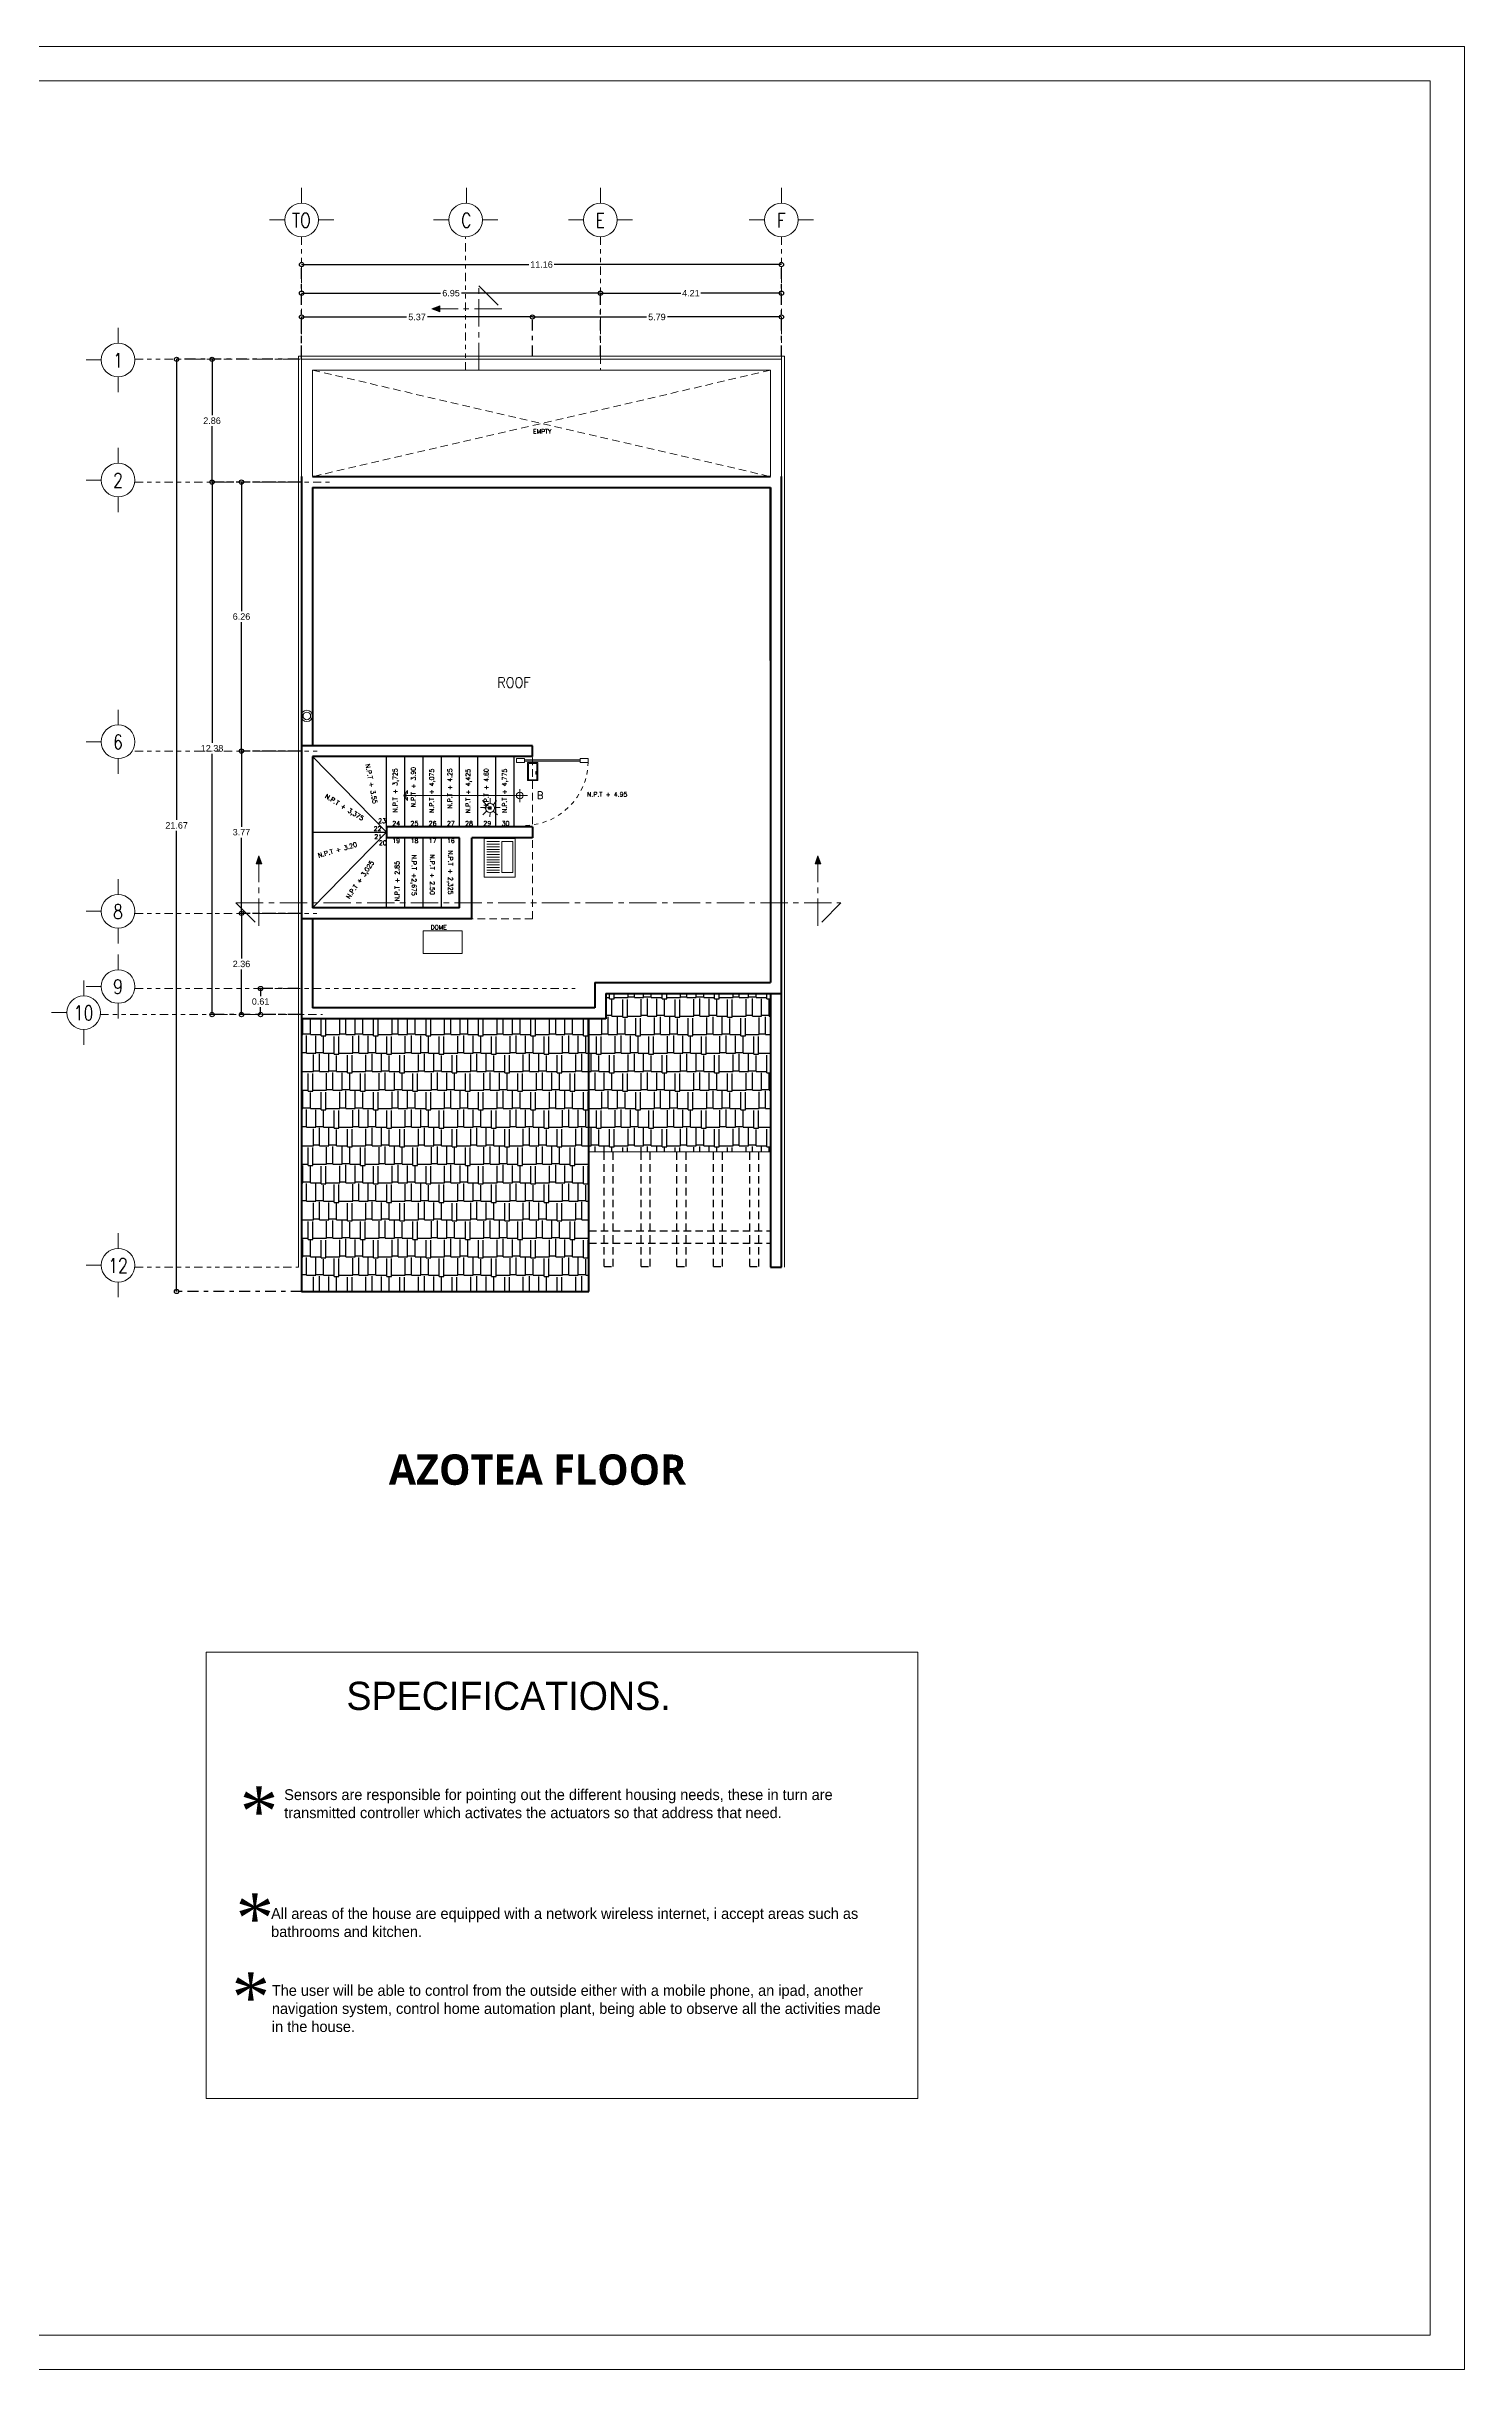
# Model space of a CAD drawing. Extents: x -111 to 1137, y -130 to 54.
# Drawn here: x 671.9 to 704.8, y -49.2 to 4.8 of the extents above; entities that cross this region are included whole.
import ezdxf
from ezdxf.enums import TextEntityAlignment as Align

# ---------------------------------------------------------------- set-up
doc = ezdxf.new("R2010")
doc.units = 0
for name, pattern in [('CENTRO', [50.8, 31.75, -6.35, 6.35, -6.35]), ('DASHDOT2', [0.5, 0.25, -0.125, 0, -0.125]), ('DASHED2', [0.375, 0.25, -0.125]), ('DIVIDE2', [15.875, 6.35, -3.175, 0, -3.175, 0, -3.175])]:
    doc.linetypes.add(name, pattern=pattern)
doc.layers.get('0').update_dxf_attribs({"lineweight": 0})
for name, color, linetype, lineweight in [('EJES', 51, 'DIVIDE2', 0), ('ejes 1', 30, 'Continuous', 0), ('instalacion DOMOTICA', 5, 'Continuous', 20), ('MUEBLES', 1, 'Continuous', 9), ('muros', 5, 'Continuous', 60), ('MUROS BAJOS', 42, 'Continuous', 18), ('PROYECCION VOLADO', 32, 'Continuous', 13), ('PUERTAS', 1, 'Continuous', 9)]:
    doc.layers.add(name, color=color, linetype=linetype, lineweight=lineweight)
for name, color, linetype in [('Escaleras', 17, 'Continuous'), ('PERGOLAS', 15, 'Continuous'), ('TEXTO', 164, 'Continuous')]:
    doc.layers.add(name, color=color, linetype=linetype)
doc.styles.add('arial', font='arial.ttf')
doc.styles.add('COMPLEX', font='complex.shx', dxfattribs={"height": 0.25})
doc.dimstyles.new('COTAS ZAR', dxfattribs={"dimtxt": 0.15, "dimasz": 0.1, "dimexe": 0, "dimexo": 0, "dimgap": 0.05, "dimtad": 0, "dimtih": 1, "dimtoh": 1, "dimrnd": 0.005, "dimzin": 1, "dimdsep": 46, "dimtxsty": 'arial', "dimblk": 'ORIGIN', "dimcen": 0.2, "dimclrd": 34, "dimclre": 134, "dimclrt": 6, "dimazin": 0, "dimtfac": 1, "dimtmove": 0, "dimatfit": 3, "dimldrblk": 'ORIGIN', "dimfxl": 1, "dimarcsym": 0})

# ---------------------------------------------------------------- blocks, each defined once
blk = doc.blocks.new('LAVADERO')
at = {"layer": 'MUEBLES'}
for p, q in [((1096.206, 1408.421), (1096.206, 1407.671)), ((1096.806, 1408.421), (1096.206, 1408.421)), ((1096.502, 1408.358), (1096.256, 1408.358)), ((1096.502, 1408.308), (1096.256, 1408.308)), ((1096.502, 1408.258), (1096.256, 1408.258)), ((1096.502, 1408.208), (1096.256, 1408.208)), ((1096.806, 1407.671), (1096.806, 1408.421)), ((1096.502, 1408.158), (1096.256, 1408.158)), ((1096.502, 1408.108), (1096.256, 1408.108)), ((1096.502, 1408.058), (1096.256, 1408.058)), ((1096.502, 1408.008), (1096.256, 1408.008)), ((1096.502, 1407.958), (1096.256, 1407.958)), ((1096.502, 1407.908), (1096.256, 1407.908)), ((1096.502, 1407.858), (1096.256, 1407.858)), ((1096.502, 1407.808), (1096.256, 1407.808)), ((1096.502, 1407.758), (1096.256, 1407.758)), ((1096.206, 1407.671), (1096.806, 1407.671))]:
    blk.add_line(p, q, dxfattribs=at)
blk.add_lwpolyline([(1096.764, 1407.758), (1096.552, 1407.758), (1096.552, 1408.358), (1096.764, 1408.358)], close=True, dxfattribs=at)
blk = doc.blocks.new('_Origin')
at = {"color": 0, "linetype": 'ByBlock', "lineweight": -2}
blk.add_line((0, 0), (-1, 0), dxfattribs=at)
blk.add_circle((0, 0), 0.5, dxfattribs=at)
blk = doc.blocks.new('*D85')
at = {"color": 134, "linetype": 'DASHDOT2', "lineweight": -2, "transparency": 16777216}
for p, q in [((677.804, -2.374), (677.804, -0.242)), ((688.958, -2.374), (688.958, -0.242))]:
    blk.add_line(p, q, dxfattribs=at)
at = {"color": 34, "lineweight": -2, "transparency": 16777216}
for p, q in [((677.904, -0.242), (683.085, -0.242)), ((688.858, -0.242), (683.677, -0.242))]:
    blk.add_line(p, q, dxfattribs=at)
at = {"layer": 'Defpoints', "color": 0, "transparency": 16777216}
for p in [(688.958, -0.242), (677.804, -2.374), (688.958, -2.374)]:
    blk.add_point(p, dxfattribs=at)
at = {"color": 34, "lineweight": -2, "transparency": 16777216, "xscale": 0.1, "yscale": 0.1, "zscale": 0.1, "rotation": 180}
blk.add_blockref('_Origin', (677.804, -0.242), dxfattribs=at)
at = {"color": 34, "lineweight": -2, "transparency": 16777216, "xscale": 0.1, "yscale": 0.1, "zscale": 0.1}
blk.add_blockref('_Origin', (688.958, -0.242), dxfattribs=at)
at = {"color": 6, "transparency": 16777216, "insert": (683.381, -0.242), "char_height": 0.15, "attachment_point": 5, "style": 'arial'}
blk.add_mtext('11.16', dxfattribs=at)
blk = doc.blocks.new('*D49')
at = {"color": 134, "linetype": 'DASHDOT2', "lineweight": -2, "transparency": 16777216}
for p, q in [((677.804, -2.444), (677.804, -1.46)), ((683.17, -2.374), (683.17, -1.46))]:
    blk.add_line(p, q, dxfattribs=at)
at = {"color": 34, "lineweight": -2, "transparency": 16777216}
for p, q in [((677.904, -1.46), (680.242, -1.46)), ((683.07, -1.46), (680.732, -1.46))]:
    blk.add_line(p, q, dxfattribs=at)
at = {"layer": 'Defpoints', "color": 0, "transparency": 16777216}
for p in [(683.17, -1.46), (677.804, -2.444), (683.17, -2.374)]:
    blk.add_point(p, dxfattribs=at)
at = {"color": 34, "lineweight": -2, "transparency": 16777216, "xscale": 0.1, "yscale": 0.1, "zscale": 0.1, "rotation": 180}
blk.add_blockref('_Origin', (677.804, -1.46), dxfattribs=at)
at = {"color": 34, "lineweight": -2, "transparency": 16777216, "xscale": 0.1, "yscale": 0.1, "zscale": 0.1}
blk.add_blockref('_Origin', (683.17, -1.46), dxfattribs=at)
at = {"color": 6, "transparency": 16777216, "insert": (680.487, -1.46), "char_height": 0.15, "attachment_point": 5, "style": 'arial'}
blk.add_mtext('5.37', dxfattribs=at)
blk = doc.blocks.new('*D87')
at = {"color": 134, "linetype": 'DASHDOT2', "lineweight": -2, "transparency": 16777216}
for p, q in [((677.734, -2.444), (674.898, -2.444)), ((677.804, -24.116), (674.898, -24.116))]:
    blk.add_line(p, q, dxfattribs=at)
at = {"color": 34, "lineweight": -2, "transparency": 16777216}
for p, q in [((674.898, -2.544), (674.898, -13.153)), ((674.898, -24.016), (674.898, -13.407))]:
    blk.add_line(p, q, dxfattribs=at)
at = {"layer": 'Defpoints', "color": 0, "transparency": 16777216}
for p in [(677.734, -2.444), (674.898, -24.116), (677.804, -24.116)]:
    blk.add_point(p, dxfattribs=at)
at = {"color": 34, "lineweight": -2, "transparency": 16777216, "xscale": 0.1, "yscale": 0.1, "zscale": 0.1}
for p, rotation in [((674.898, -2.444), 90), ((674.898, -24.116), 270)]:
    blk.add_blockref('_Origin', p, dxfattribs=dict(at, rotation=rotation))
at = {"color": 6, "transparency": 16777216, "insert": (674.898, -13.28), "char_height": 0.15, "attachment_point": 5, "style": 'arial'}
blk.add_mtext('21.67', dxfattribs=at)
blk = doc.blocks.new('*D88')
at = {"color": 134, "linetype": 'DASHDOT2', "lineweight": -2, "transparency": 16777216}
for p, q in [((677.734, -2.444), (675.721, -2.444)), ((677.734, -5.298), (675.721, -5.298))]:
    blk.add_line(p, q, dxfattribs=at)
at = {"color": 34, "lineweight": -2, "transparency": 16777216}
for p, q in [((675.721, -2.544), (675.721, -3.744)), ((675.721, -5.198), (675.721, -3.998))]:
    blk.add_line(p, q, dxfattribs=at)
at = {"layer": 'Defpoints', "color": 0, "transparency": 16777216}
for p in [(677.734, -2.444), (675.721, -5.298), (677.734, -5.298)]:
    blk.add_point(p, dxfattribs=at)
at = {"color": 34, "lineweight": -2, "transparency": 16777216, "xscale": 0.1, "yscale": 0.1, "zscale": 0.1}
for p, rotation in [((675.721, -2.444), 90), ((675.721, -5.298), 270)]:
    blk.add_blockref('_Origin', p, dxfattribs=dict(at, rotation=rotation))
at = {"color": 6, "transparency": 16777216, "insert": (675.721, -3.871), "char_height": 0.15, "attachment_point": 5, "style": 'arial'}
blk.add_mtext('2.86', dxfattribs=at)
blk = doc.blocks.new('*D89')
at = {"color": 134, "linetype": 'DASHDOT2', "lineweight": -2, "transparency": 16777216}
for p, q in [((677.804, -5.298), (676.406, -5.298)), ((677.804, -11.552), (676.406, -11.552))]:
    blk.add_line(p, q, dxfattribs=at)
at = {"color": 34, "lineweight": -2, "transparency": 16777216}
for p, q in [((676.406, -5.398), (676.406, -8.298)), ((676.406, -11.452), (676.406, -8.552))]:
    blk.add_line(p, q, dxfattribs=at)
at = {"layer": 'Defpoints', "color": 0, "transparency": 16777216}
for p in [(677.804, -5.298), (676.406, -11.552), (677.804, -11.552)]:
    blk.add_point(p, dxfattribs=at)
at = {"color": 34, "lineweight": -2, "transparency": 16777216, "xscale": 0.1, "yscale": 0.1, "zscale": 0.1}
for p, rotation in [((676.406, -5.298), 90), ((676.406, -11.552), 270)]:
    blk.add_blockref('_Origin', p, dxfattribs=dict(at, rotation=rotation))
at = {"color": 6, "transparency": 16777216, "insert": (676.406, -8.425), "char_height": 0.15, "attachment_point": 5, "style": 'arial'}
blk.add_mtext('6.26', dxfattribs=at)
blk = doc.blocks.new('*D90')
at = {"color": 134, "linetype": 'DASHDOT2', "lineweight": -2, "transparency": 16777216}
for p, q in [((677.734, -11.552), (676.406, -11.552)), ((677.804, -15.324), (676.406, -15.324))]:
    blk.add_line(p, q, dxfattribs=at)
at = {"color": 34, "lineweight": -2, "transparency": 16777216}
for p, q in [((676.406, -11.652), (676.406, -13.312)), ((676.406, -15.224), (676.406, -13.565))]:
    blk.add_line(p, q, dxfattribs=at)
at = {"layer": 'Defpoints', "color": 0, "transparency": 16777216}
for p in [(676.406, -11.552), (677.734, -11.552), (677.804, -15.324)]:
    blk.add_point(p, dxfattribs=at)
at = {"color": 34, "lineweight": -2, "transparency": 16777216, "xscale": 0.1, "yscale": 0.1, "zscale": 0.1}
for p, rotation in [((676.406, -11.552), 90), ((676.406, -15.324), 270)]:
    blk.add_blockref('_Origin', p, dxfattribs=dict(at, rotation=rotation))
at = {"color": 6, "transparency": 16777216, "insert": (676.406, -13.438), "char_height": 0.15, "attachment_point": 5, "style": 'arial'}
blk.add_mtext('3.77', dxfattribs=at)
blk = doc.blocks.new('*D91')
at = {"color": 134, "linetype": 'DASHDOT2', "lineweight": -2, "transparency": 16777216}
for p, q in [((677.734, -15.324), (676.406, -15.324)), ((677.804, -17.679), (676.406, -17.679))]:
    blk.add_line(p, q, dxfattribs=at)
at = {"color": 34, "lineweight": -2, "transparency": 16777216}
for p, q in [((676.406, -15.424), (676.406, -16.375)), ((676.406, -17.579), (676.406, -16.628))]:
    blk.add_line(p, q, dxfattribs=at)
at = {"layer": 'Defpoints', "color": 0, "transparency": 16777216}
for p in [(676.406, -15.324), (677.734, -15.324), (677.804, -17.679)]:
    blk.add_point(p, dxfattribs=at)
at = {"color": 34, "lineweight": -2, "transparency": 16777216, "xscale": 0.1, "yscale": 0.1, "zscale": 0.1}
for p, rotation in [((676.406, -15.324), 90), ((676.406, -17.679), 270)]:
    blk.add_blockref('_Origin', p, dxfattribs=dict(at, rotation=rotation))
at = {"color": 6, "transparency": 16777216, "insert": (676.406, -16.501), "char_height": 0.15, "attachment_point": 5, "style": 'arial'}
blk.add_mtext('2.36', dxfattribs=at)
blk = doc.blocks.new('*D92')
at = {"color": 134, "linetype": 'DASHDOT2', "lineweight": -2, "transparency": 16777216}
for p, q in [((677.734, -17.071), (676.85, -17.071)), ((677.734, -17.679), (676.85, -17.679))]:
    blk.add_line(p, q, dxfattribs=at)
at = {"color": 34, "lineweight": -2, "transparency": 16777216}
for p, q in [((676.85, -17.171), (676.85, -17.249)), ((676.85, -17.579), (676.85, -17.502))]:
    blk.add_line(p, q, dxfattribs=at)
at = {"layer": 'Defpoints', "color": 0, "transparency": 16777216}
for p in [(676.85, -17.071), (677.734, -17.071), (677.734, -17.679)]:
    blk.add_point(p, dxfattribs=at)
at = {"color": 34, "lineweight": -2, "transparency": 16777216, "xscale": 0.1, "yscale": 0.1, "zscale": 0.1}
for p, rotation in [((676.85, -17.071), 90), ((676.85, -17.679), 270)]:
    blk.add_blockref('_Origin', p, dxfattribs=dict(at, rotation=rotation))
at = {"color": 6, "transparency": 16777216, "insert": (676.85, -17.375), "char_height": 0.15, "attachment_point": 5, "style": 'arial'}
blk.add_mtext('0.61', dxfattribs=at)
blk = doc.blocks.new('*D50')
at = {"color": 134, "linetype": 'DASHDOT2', "lineweight": -2, "transparency": 16777216}
for p, q in [((677.804, -5.298), (675.721, -5.298)), ((677.804, -17.679), (675.721, -17.679))]:
    blk.add_line(p, q, dxfattribs=at)
at = {"color": 34, "lineweight": -2, "transparency": 16777216}
for p, q in [((675.721, -5.398), (675.721, -11.362)), ((675.721, -17.579), (675.721, -11.615))]:
    blk.add_line(p, q, dxfattribs=at)
at = {"layer": 'Defpoints', "color": 0, "transparency": 16777216}
for p in [(675.721, -5.298), (677.804, -5.298), (677.804, -17.679)]:
    blk.add_point(p, dxfattribs=at)
at = {"color": 34, "lineweight": -2, "transparency": 16777216, "xscale": 0.1, "yscale": 0.1, "zscale": 0.1}
for p, rotation in [((675.721, -5.298), 90), ((675.721, -17.679), 270)]:
    blk.add_blockref('_Origin', p, dxfattribs=dict(at, rotation=rotation))
at = {"color": 6, "transparency": 16777216, "insert": (675.721, -11.488), "char_height": 0.15, "attachment_point": 5, "style": 'arial'}
blk.add_mtext('12.38', dxfattribs=at)
blk = doc.blocks.new('*D51')
at = {"color": 134, "linetype": 'DASHDOT2', "lineweight": -2, "transparency": 16777216}
for p, q in [((683.17, -2.374), (683.17, -1.46)), ((688.958, -2.374), (688.958, -1.46))]:
    blk.add_line(p, q, dxfattribs=at)
at = {"color": 34, "lineweight": -2, "transparency": 16777216}
for p, q in [((683.27, -1.46), (685.819, -1.46)), ((688.858, -1.46), (686.309, -1.46))]:
    blk.add_line(p, q, dxfattribs=at)
at = {"layer": 'Defpoints', "color": 0, "transparency": 16777216}
for p in [(683.17, -1.46), (683.17, -2.374), (688.958, -2.374)]:
    blk.add_point(p, dxfattribs=at)
at = {"color": 34, "lineweight": -2, "transparency": 16777216, "xscale": 0.1, "yscale": 0.1, "zscale": 0.1, "rotation": 180}
blk.add_blockref('_Origin', (683.17, -1.46), dxfattribs=at)
at = {"color": 34, "lineweight": -2, "transparency": 16777216, "xscale": 0.1, "yscale": 0.1, "zscale": 0.1}
blk.add_blockref('_Origin', (688.958, -1.46), dxfattribs=at)
at = {"color": 6, "transparency": 16777216, "insert": (686.064, -1.46), "char_height": 0.15, "attachment_point": 5, "style": 'arial'}
blk.add_mtext('5.79', dxfattribs=at)
blk = doc.blocks.new('*D93')
at = {"color": 134, "linetype": 'DASHDOT2', "lineweight": -2, "transparency": 16777216}
for p, q in [((677.804, -2.374), (677.804, -0.906)), ((684.751, -2.374), (684.751, -0.906))]:
    blk.add_line(p, q, dxfattribs=at)
at = {"color": 34, "lineweight": -2, "transparency": 16777216}
for p, q in [((677.904, -0.906), (681.032, -0.906)), ((684.651, -0.906), (681.523, -0.906))]:
    blk.add_line(p, q, dxfattribs=at)
at = {"layer": 'Defpoints', "color": 0, "transparency": 16777216}
for p in [(684.751, -0.906), (677.804, -2.374), (684.751, -2.374)]:
    blk.add_point(p, dxfattribs=at)
at = {"color": 34, "lineweight": -2, "transparency": 16777216, "xscale": 0.1, "yscale": 0.1, "zscale": 0.1, "rotation": 180}
blk.add_blockref('_Origin', (677.804, -0.906), dxfattribs=at)
at = {"color": 34, "lineweight": -2, "transparency": 16777216, "xscale": 0.1, "yscale": 0.1, "zscale": 0.1}
blk.add_blockref('_Origin', (684.751, -0.906), dxfattribs=at)
at = {"color": 6, "transparency": 16777216, "insert": (681.278, -0.906), "char_height": 0.15, "attachment_point": 5, "style": 'arial'}
blk.add_mtext('6.95', dxfattribs=at)
blk = doc.blocks.new('*D52')
at = {"color": 134, "linetype": 'DASHDOT2', "lineweight": -2, "transparency": 16777216}
for p, q in [((684.751, -2.374), (684.751, -0.906)), ((688.958, -2.374), (688.958, -0.906))]:
    blk.add_line(p, q, dxfattribs=at)
at = {"color": 34, "lineweight": -2, "transparency": 16777216}
for p, q in [((684.851, -0.906), (686.621, -0.906)), ((688.858, -0.906), (687.088, -0.906))]:
    blk.add_line(p, q, dxfattribs=at)
at = {"layer": 'Defpoints', "color": 0, "transparency": 16777216}
for p in [(688.958, -0.906), (684.751, -2.374), (688.958, -2.374)]:
    blk.add_point(p, dxfattribs=at)
at = {"color": 34, "lineweight": -2, "transparency": 16777216, "xscale": 0.1, "yscale": 0.1, "zscale": 0.1, "rotation": 180}
blk.add_blockref('_Origin', (684.751, -0.906), dxfattribs=at)
at = {"color": 34, "lineweight": -2, "transparency": 16777216, "xscale": 0.1, "yscale": 0.1, "zscale": 0.1}
blk.add_blockref('_Origin', (688.958, -0.906), dxfattribs=at)
at = {"color": 6, "transparency": 16777216, "insert": (686.854, -0.906), "char_height": 0.15, "attachment_point": 5, "style": 'arial'}
blk.add_mtext('4.21', dxfattribs=at)
blk = doc.blocks.new('zxss')
at = {"layer": 'instalacion DOMOTICA', "ltscale": 0.25}
for radius in [0.092, 0.0628]:
    blk.add_circle((587.259, 34.075), radius, dxfattribs=at)
blk = doc.blocks.new('vfre')
at = {"layer": 'instalacion DOMOTICA', "ltscale": 0.25}
for points in [[(587.123, 27.195), (587.438, 27.195), (587.438, 26.649), (587.123, 26.649)], [(587.16, 27.161), (587.412, 27.161), (587.412, 26.67), (587.16, 26.67)], [(587.374, 26.92), (587.403, 26.92), (587.403, 26.843), (587.374, 26.843)], [(587.393, 26.896), (587.4, 26.896), (587.4, 26.887), (587.393, 26.887)], [(587.393, 26.884), (587.4, 26.884), (587.4, 26.865), (587.393, 26.865)]]:
    blk.add_lwpolyline(points, close=True, dxfattribs=at)
blk = doc.blocks.new('bafarra')
at = {"layer": 'instalacion DOMOTICA', "ltscale": 0.25}
h = blk.add_hatch(color=256, dxfattribs=at)
h.dxf.hatch_style = 1
h.paths.add_polyline_path([(534.59, 4.539), (534.633, 4.539), (534.633, 4.579), (534.59, 4.579)])
for p, q in [((534.559, 4.608), (534.493, 4.683)), ((534.614, 4.632), (534.614, 4.721)), ((534.668, 4.607), (534.723, 4.681)), ((534.541, 4.568), (534.458, 4.568)), ((534.559, 4.51), (534.497, 4.447)), ((534.613, 4.415), (534.614, 4.486)), ((534.667, 4.509), (534.737, 4.45)), ((534.78, 4.568), (534.686, 4.568))]:
    blk.add_line(p, q, dxfattribs=at)
blk.add_lwpolyline([(534.59, 4.579), (534.633, 4.579), (534.633, 4.539), (534.59, 4.539)], close=True, dxfattribs=at)
blk.add_circle((534.613, 4.559), 0.0731, dxfattribs=at)

msp = doc.modelspace()

# ---------------------------------------------------------------- hatches: boundary and pattern name
h = msp.add_hatch(color=256)
h.set_gradient(color1=(0, 0, 255), one_color=1, tint=1, name='SPHERICAL')
h.paths.add_polyline_path([(681.015, -1.337), (681.015, -1.27), (681.015, -1.203), (680.83, -1.27)])
h = msp.add_hatch(color=8)
h.set_gradient(color1=(0, 0, 255), one_color=1, tint=1, name='SPHERICAL')
h.paths.add_polyline_path([(676.746, -14.174), (676.813, -14.174), (676.881, -14.174), (676.813, -13.99)])
h = msp.add_hatch(color=8)
h.set_gradient(color1=(0, 0, 255), one_color=1, tint=1, name='SPHERICAL')
h.paths.add_polyline_path([(689.74, -14.174), (689.807, -14.174), (689.874, -14.174), (689.807, -13.99)])
at = {"layer": 'PERGOLAS'}
h = msp.add_hatch(dxfattribs=at)
h.set_pattern_fill('AR-RSHKE', color=8, scale=0.001412, style=0)
h.set_pattern_definition([(0, (687.67214, 282.6572), (0.9144524, 0.43033053), [0.21516527, -0.1793044, 0.25102614, -0.10758263, 0.3227479, -0.1434435]), (0, (687.8873, 282.67515), (0.9144524, 0.43033053), [0.1793044, -0.6813567, 0.1434435, -0.2151653]), (0, (688.31764, 282.63032), (0.9144524, 0.43033053), [0.1075826, -1.1116872]), (90, (687.67214, 282.65722), (-0.30481746, 0.43033053), [0.4124001, -1.308922]), (90, (687.8873, 282.65722), (-0.30481746, 0.43033053), [0.4034349, -1.3178873]), (90, (688.0666, 282.65722), (-0.30481746, 0.43033053), [0.3765392, -1.3447829]), (90, (688.31764, 282.63032), (-0.30481746, 0.43033053), [0.4124001, -1.308922]), (90, (688.42522, 282.63032), (-0.30481746, 0.43033053), [0.4124001, -1.308922]), (90, (688.74797, 282.65722), (-0.30481746, 0.43033053), [0.3944697, -1.3268525])])
h.paths.add_polyline_path([(681.921, -17.773), (677.804, -17.773), (677.804, -24.116), (681.921, -24.116)])
h.paths.add_polyline_path([(684.483, -17.773), (681.921, -17.773), (681.921, -24.116), (684.483, -24.116)])
h.paths.add_polyline_path([(684.483, -20.869), (688.704, -20.869), (688.704, -17.184), (684.878, -17.184), (684.878, -17.773), (684.483, -17.773)])

# ---------------------------------------------------------------- linework, layer by layer
at = {"color": 8, "linetype": 'CENTRO', "ltscale": 0.02}
for p, q in [((681.921, -2.698), (681.921, -0.735)), ((676.813, -15.616), (676.813, -14.174)), ((689.807, -15.616), (689.807, -14.174)), ((676.278, -15.08), (676.813, -15.616)), ((676.278, -15.08), (690.343, -15.08)), ((690.343, -15.08), (689.807, -15.616))]:
    msp.add_line(p, q, dxfattribs=at)
at = {"linetype": 'CENTRO', "ltscale": 0.02}
for p, q in [((681.921, -0.735), (682.457, -1.27)), ((682.457, -1.27), (681.015, -1.27))]:
    msp.add_line(p, q, dxfattribs=at)
for p, q in [((681.015, -1.203), (680.83, -1.27)), ((681.015, -1.337), (680.83, -1.27)), ((681.015, -1.203), (681.015, -1.27)), ((681.015, -1.27), (681.015, -1.337))]:
    msp.add_line(p, q)
at = {"color": 8}
for p, q in [((676.746, -14.174), (676.813, -13.99)), ((676.881, -14.174), (676.813, -13.99)), ((689.74, -14.174), (689.807, -13.99)), ((689.874, -14.174), (689.807, -13.99)), ((676.813, -14.174), (676.746, -14.174)), ((676.881, -14.174), (676.813, -14.174)), ((689.807, -14.174), (689.74, -14.174)), ((689.874, -14.174), (689.807, -14.174))]:
    msp.add_line(p, q, dxfattribs=at)
msp.add_lwpolyline([(681.534, -15.728), (680.626, -15.728), (680.626, -16.255), (681.534, -16.255)], close=True, dxfattribs=at)
at = {"layer": 'EJES', "color": 8, "ltscale": 0.03}
for p, q in [((677.804, 0.405), (677.804, -2.649)), ((681.616, -2.698), (681.616, 0.405)), ((684.751, 0.405), (684.751, -2.698)), ((688.958, 0.405), (688.958, -3.391)), ((673.926, -2.444), (678.287, -2.444)), ((673.926, -5.298), (678.449, -5.298)), ((673.926, -11.552), (678.168, -11.552)), ((673.926, -15.324), (678.157, -15.324)), ((673.926, -17.071), (684.165, -17.071)), ((673.126, -17.679), (678.287, -17.679)), ((673.926, -23.551), (677.734, -23.551))]:
    msp.add_line(p, q, dxfattribs=at)
at = {"layer": 'ejes 1', "color": 0}
for p, q in [((677.804, 1.186), (677.804, 1.541)), ((681.638, 1.186), (681.638, 1.541)), ((684.751, 1.186), (684.751, 1.541)), ((688.958, 1.186), (688.958, 1.541)), ((677.414, 0.796), (677.059, 0.796)), ((678.195, 0.796), (678.55, 0.796)), ((681.226, 0.796), (680.871, 0.796)), ((682.011, 0.796), (682.367, 0.796)), ((684.36, 0.796), (684.005, 0.796)), ((685.497, 0.796), (685.141, 0.796)), ((688.567, 0.796), (688.212, 0.796)), ((689.704, 0.796), (689.349, 0.796)), ((673.538, -2.068), (673.538, -1.713))]:
    msp.add_line(p, q, dxfattribs=at)
at = {"layer": 'ejes 1', "color": 8}
for p, q in [((673.148, -2.459), (672.793, -2.459)), ((673.538, -3.204), (673.538, -2.849)), ((673.538, -4.86), (673.538, -4.505)), ((673.148, -5.251), (672.793, -5.251)), ((673.538, -5.642), (673.538, -5.997)), ((673.538, -10.945), (673.538, -10.59)), ((673.148, -11.336), (672.793, -11.336)), ((673.538, -12.08), (673.538, -11.725)), ((673.538, -14.887), (673.538, -14.532)), ((673.148, -15.277), (672.793, -15.277)), ((673.538, -16.023), (673.538, -15.668)), ((673.538, -16.634), (673.538, -16.279)), ((672.738, -17.242), (672.738, -16.887)), ((673.148, -17.025), (672.793, -17.025)), ((672.347, -17.632), (671.992, -17.632)), ((673.538, -17.77), (673.538, -17.415)), ((672.738, -18.378), (672.738, -18.023)), ((673.538, -23.114), (673.538, -22.759)), ((673.148, -23.505), (672.793, -23.505)), ((673.538, -24.25), (673.538, -23.895))]:
    msp.add_line(p, q, dxfattribs=at)
at = {"layer": 'ejes 1', "color": 33}
for centre in [(677.804, 0.796), (681.616, 0.796), (684.751, 0.796), (688.958, 0.796)]:
    msp.add_circle(centre, 0.391, dxfattribs=at)
at = {"layer": 'ejes 1', "color": 8}
for centre in [(673.538, -2.459), (673.538, -5.251), (673.538, -11.336), (673.538, -15.277), (673.538, -17.025), (672.738, -17.632), (673.538, -23.505)]:
    msp.add_circle(centre, 0.391, dxfattribs=at)
at = {"layer": 'Escaleras', "color": 8}
for p, q in [((678.059, -11.68), (679.781, -13.438)), ((679.781, -13.332), (679.781, -11.68)), ((680.205, -13.311), (680.205, -11.68)), ((680.628, -13.311), (680.628, -11.68)), ((681.052, -13.311), (681.052, -11.68)), ((681.475, -13.311), (681.475, -11.68)), ((681.899, -13.311), (681.899, -11.68)), ((682.322, -13.311), (682.322, -11.68)), ((682.746, -13.311), (682.746, -11.68)), ((678.059, -15.196), (679.781, -13.438)), ((678.059, -13.44), (679.777, -13.439)), ((679.781, -15.196), (679.781, -13.565)), ((680.205, -15.196), (680.205, -13.565)), ((680.628, -15.196), (680.628, -13.565)), ((681.052, -15.196), (681.052, -13.565))]:
    msp.add_line(p, q, dxfattribs=at)
at = {"layer": 'instalacion DOMOTICA', "ltscale": 0.25}
msp.add_line((692.131, -42.876), (675.585, -42.876), dxfattribs=at)
for points in [[(704.84, 4.83), (629.573, 4.83), (629.573, -49.178), (704.84, -49.178)], [(704.04, 4.03), (630.373, 4.03), (630.373, -48.378), (704.04, -48.378)]]:
    msp.add_lwpolyline(points, close=True, dxfattribs=at)
msp.add_lwpolyline([(675.585, -42.876), (675.585, -32.504), (692.131, -32.504), (692.131, -42.876)], dxfattribs=at)
at = {"layer": 'muros', "color": 8, "lineweight": 0}
for p, q in [((677.734, -2.374), (677.734, -23.551)), ((689.029, -23.551), (689.029, -2.374)), ((689.029, -2.374), (689.029, -23.551))]:
    msp.add_line(p, q, dxfattribs=at)
at = {"layer": 'muros', "lineweight": 0}
msp.add_line((677.734, -2.374), (689.029, -2.374), dxfattribs=at)
at = {"layer": 'muros', "color": 8, "lineweight": 15}
for p, q in [((677.804, -2.444), (688.958, -2.444)), ((677.804, -5.171), (677.804, -2.444)), ((678.059, -2.698), (678.059, -5.171)), ((678.059, -2.698), (688.704, -2.698)), ((688.704, -5.171), (688.704, -2.698)), ((688.958, -5.171), (688.958, -2.444))]:
    msp.add_line(p, q, dxfattribs=at)
at = {"layer": 'muros', "color": 8}
for p, q in [((677.804, -5.171), (677.804, -24.116)), ((678.059, -5.171), (688.704, -5.171)), ((688.958, -23.551), (688.958, -5.171)), ((678.059, -5.425), (678.059, -11.426)), ((678.059, -5.425), (688.704, -5.425)), ((688.704, -9.446), (688.704, -5.425)), ((688.704, -5.425), (688.704, -16.93)), ((683.17, -11.426), (677.804, -11.426)), ((677.804, -11.62), (677.804, -16.59)), ((683.17, -11.68), (678.059, -11.68)), ((678.059, -11.681), (678.059, -15.197)), ((683.17, -11.68), (683.17, -11.426)), ((683.17, -13.311), (679.781, -13.311)), ((679.781, -13.311), (679.781, -13.565)), ((683.17, -13.311), (683.17, -13.565)), ((681.475, -13.565), (679.781, -13.565)), ((681.475, -15.196), (681.475, -13.565)), ((683.17, -13.565), (681.758, -13.565)), ((681.758, -15.451), (681.758, -13.565)), ((681.758, -15.451), (677.804, -15.451)), ((681.475, -15.196), (678.059, -15.196)), ((678.059, -15.451), (678.059, -17.519)), ((681.758, -15.451), (678.059, -15.451)), ((684.624, -16.93), (688.704, -16.93)), ((684.624, -16.93), (684.624, -17.519)), ((684.878, -17.184), (684.878, -17.773)), ((684.878, -17.184), (688.958, -17.184)), ((688.704, -17.184), (688.704, -23.551)), ((684.878, -17.773), (677.804, -17.773)), ((684.624, -17.519), (678.059, -17.519)), ((684.483, -24.116), (684.483, -17.773)), ((688.704, -23.551), (688.958, -23.551)), ((677.804, -24.116), (684.483, -24.116))]:
    msp.add_line(p, q, dxfattribs=at)
at = {"layer": 'MUROS BAJOS', "color": 8}
for p, q in [((689.029, -2.374), (689.029, -4.085)), ((680.183, -12.585), (680.266, -12.472)), ((680.266, -12.54), (680.183, -12.585)), ((683.054, -12.585), (680.183, -12.585)), ((680.183, -12.585), (680.266, -12.698)), ((680.266, -12.631), (680.183, -12.585)), ((680.266, -12.472), (680.266, -12.54)), ((680.266, -12.698), (680.266, -12.631)), ((682.874, -12.439), (682.874, -12.737)), ((688.704, -20.869), (684.483, -20.869))]:
    msp.add_line(p, q, dxfattribs=at)
msp.add_circle((682.874, -12.585), 0.0776, dxfattribs=at)
at = {"layer": 'PERGOLAS', "color": 8, "linetype": 'DASHED2', "ltscale": 0.7}
for p, q in [((684.835, -23.533), (684.835, -20.869)), ((685.047, -23.533), (685.047, -20.869)), ((685.695, -23.533), (685.695, -20.869)), ((685.907, -23.533), (685.907, -20.869)), ((686.529, -23.533), (686.529, -20.869)), ((686.741, -23.533), (686.741, -20.869)), ((687.376, -23.533), (687.376, -20.869)), ((687.588, -23.533), (687.588, -20.869)), ((688.223, -23.533), (688.223, -20.869)), ((688.435, -23.533), (688.435, -20.869)), ((684.483, -22.708), (688.704, -22.708)), ((684.483, -22.99), (688.704, -22.99)), ((684.835, -23.533), (685.047, -23.533)), ((685.695, -23.533), (685.907, -23.533)), ((686.529, -23.533), (686.741, -23.533)), ((687.376, -23.533), (687.588, -23.533)), ((688.223, -23.533), (688.435, -23.533))]:
    msp.add_line(p, q, dxfattribs=at)
at = {"layer": 'PROYECCION VOLADO', "color": 8, "linetype": 'DASHED2', "ltscale": 0.7}
for p, q in [((678.059, -2.698), (688.704, -5.171)), ((688.704, -2.698), (678.059, -5.171)), ((683.17, -15.451), (683.17, -11.68)), ((683.17, -15.451), (681.758, -15.451))]:
    msp.add_line(p, q, dxfattribs=at)
at = {"layer": 'PUERTAS', "color": 8, "ltscale": 0.5}
for p, q in [((682.987, -11.752), (684.282, -11.752)), ((684.282, -11.789), (682.987, -11.789))]:
    msp.add_line(p, q, dxfattribs=at)
for points in [[(682.802, -11.724), (682.802, -11.817), (682.987, -11.817), (682.987, -11.724)], [(684.467, -11.724), (684.467, -11.817), (684.282, -11.817), (684.282, -11.724)]]:
    msp.add_lwpolyline(points, close=True, dxfattribs=at)
at = {"layer": 'PUERTAS', "color": 8, "linetype": 'DASHED2', "ltscale": 0.3}
msp.add_arc((682.962, -11.779, 286.356), 1.505, 271.7926, 358.5349, dxfattribs=at)

# ---------------------------------------------------------------- block references
at = {"color": 8, "xscale": 1.200068740444031, "yscale": 1.200068740444031, "zscale": 1.200068740444031}
msp.add_blockref('LAVADERO', (-633.476, -1703.783), dxfattribs=at)
at = {"layer": 'instalacion DOMOTICA'}
for name, p, xscale, yscale, zscale in [('zxss', (-151.194, -58.842), 1.411845576993129, 1.411845576993129, 1.411845576993129), ('vfre', (230.336, -32.783), 0.7710755200027197, 0.7710755200027197, 0.7710755200027197), ('bafarra', (-72.609, -19.313), 1.411845576993129, 1.411845576993129, 1.411845576993129)]:
    msp.add_blockref(name, p, dxfattribs=dict(at, xscale=xscale, yscale=yscale, zscale=zscale))

# ---------------------------------------------------------------- texts
at = {"layer": 'ejes 1', "color": 6, "linetype": 'Continuous', "lineweight": 20, "style": 'COMPLEX', "width": 0.8}
for s, height, p in [('TO', 0.3355, (677.801, 0.785)), ('C', 0.336, (681.634, 0.785)), ('E', 0.336, (684.747, 0.785)), ('F', 0.336, (688.955, 0.785))]:
    msp.add_text(s, height=height, dxfattribs=at).set_placement(p, align=Align.MIDDLE)
at = {"layer": 'ejes 1', "color": 8, "linetype": 'Continuous', "lineweight": 20, "style": 'COMPLEX', "width": 0.8}
for s, height, p in [('1', 0.336, (673.535, -2.465)), ('2', 0.336, (673.535, -5.257)), ('6', 0.336, (673.535, -11.342)), ('8', 0.336, (673.535, -15.283)), ('9', 0.336, (673.535, -17.031)), ('10', 0.3355, (672.735, -17.638)), ('12', 0.3355, (673.535, -23.511))]:
    msp.add_text(s, height=height, dxfattribs=at).set_placement(p, align=Align.MIDDLE)
at = {"layer": 'instalacion DOMOTICA', "ltscale": 0.25, "attachment_point": 1}
for s, width, heights, insert, char_height in [('{\\fVani|b0|i0|c0|p34;SPECIFICATIONS.}', 3.81934, [0], (678.845, -33.189), 0.65478), ('{\\f@Batang|b0|i0|c0|p18;*}', 1.0432, [1.468], (676.368, -35.623), 1.17516), ('{\\C6;Sensors are responsible for pointing out the different housing needs, these in turn are transmitted controller which activates the actuators so that address that need.}', 14.30947, [0], (677.399, -35.687), 0.25222), ('{\\f@Batang|b0|i0|c0|p18;*}', 1.0432, [1.468], (676.272, -38.105), 1.17516), ('{\\C6;All areas of the house are equipped with a network wireless internet, i accept areas such as bathrooms and kitchen.}', 14.30947, [0], (677.095, -38.45), 0.25222), ('{\\f@Batang|b0|i0|c0|p18;*}', 1.0432, [1.468], (676.178, -39.942), 1.17516), ('{\\C6;The user will be able to control from the outside either with a mobile phone, an ipad, another navigation system, control home automation plant, being able to observe all the activities made in the house.}', 14.30947, [0], (677.112, -40.238), 0.25222)]:
    msp.add_mtext_dynamic_manual_height_columns(s, width=width, gutter_width=1.09, heights=heights, dxfattribs=dict(at, insert=insert, char_height=char_height))
at = {"layer": 'TEXTO', "color": 8, "linetype": 'Continuous', "lineweight": 20, "ltscale": 0.3, "style": 'COMPLEX'}
for s, height, p in [('EMPTY', 0.1018, (683.186, -4.172)), ('B', 0.17, (683.274, -12.665)), ('N.P.T + 4.95', 0.10585, (684.439, -12.611)), ('22', 0.1059, (679.48, -13.409)), ('21', 0.1059, (679.492, -13.594)), ('23', 0.1059, (679.583, -13.225)), ('24', 0.1059, (679.912, -13.286)), ('25', 0.1059, (680.336, -13.286)), ('26', 0.1059, (680.759, -13.286)), ('27', 0.1059, (681.183, -13.286)), ('28', 0.1059, (681.606, -13.286)), ('29', 0.1059, (682.03, -13.286)), ('30', 0.1059, (682.454, -13.286)), ('20', 0.1059, (679.602, -13.737)), ('19', 0.1059, (679.912, -13.688)), ('18', 0.1059, (680.336, -13.688)), ('17', 0.1059, (680.759, -13.688)), ('16', 0.1059, (681.183, -13.688)), (' DOME', 0.1018, (680.734, -15.699))]:
    msp.add_text(s, height=height, dxfattribs=at).set_placement(p)
at = {"layer": 'TEXTO', "color": 8, "linetype": 'Continuous', "lineweight": 20, "ltscale": 0.3, "style": 'COMPLEX', "width": 0.9}
msp.add_text('ROOF', height=0.24, rotation=360, dxfattribs=at).set_placement((682.355, -10.078))
at = {"layer": 'TEXTO', "color": 8, "linetype": 'Continuous', "lineweight": 20, "ltscale": 0.3, "style": 'COMPLEX'}
for s, rotation, p in [('N.P.T + 3.55', 280.8671, (679.286, -11.86)), ('N.P.T + 3,725', 90, (680.032, -12.981)), ('N.P.T + 3.90', 90, (680.455, -12.859)), ('N.P.T + 4,075', 90, (680.879, -12.991)), ('N.P.T + 4.25', 90, (681.302, -12.89)), ('N.P.T + 4,425', 90, (681.726, -12.996)), ('N.P.T + 4.60', 90, (682.149, -12.89)), ('N.P.T + 4,775', 90, (682.573, -12.991)), ('N.P.T + 3,375', 328.1212, (678.334, -12.63)), ('N.P.T + 3.20', 16.5265, (678.202, -14.035)), ('N.P.T +2,675', 270, (680.366, -13.959)), ('N.P.T + 2.50', 270, (680.789, -13.954)), ('N.P.T + 2,325', 270, (681.213, -13.858)), ('N.P.T + 3,025', 55.6883, (678.915, -14.997)), ('N.P.T + 2.85', 90.0312, (680.076, -15.047))]:
    msp.add_text(s, height=0.10585, rotation=rotation, dxfattribs=at).set_placement(p)
at = {"layer": 'TEXTO', "insert": (679.831, -27.904), "char_height": 0.70592, "width": 8.03308, "attachment_point": 1}
msp.add_mtext('{\\fSegoe UI Semibold|b0|i0|c0|p34;AZOTEA FLOOR}', dxfattribs=at)

# ---------------------------------------------------------------- dimensions: what is measured, and where the dimension line sits
for base, p1, p2, picture, middle in [((688.958, -0.242), (677.804, -2.374), (688.958, -2.374), '*D85', (683.381, -0.242)), ((684.751, -0.906), (677.804, -2.374), (684.751, -2.374), '*D93', (681.278, -0.906)), ((688.958, -0.906), (684.751, -2.374), (688.958, -2.374), '*D52', (686.854, -0.906)), ((683.17, -1.46), (688.958, -2.374), (683.17, -2.374), '*D51', (686.064, -1.46))]:
    dim = msp.add_linear_dim(base=base, p1=p1, p2=p2, dimstyle='COTAS ZAR')
    dim.commit()
    dim.dimension.update_dxf_attribs({"geometry": picture, "text_midpoint": middle})
at = {"color": 8}
dim = msp.add_linear_dim(base=(683.17, -1.46), p1=(677.804, -2.444), p2=(683.17, -2.374), dimstyle='COTAS ZAR', dxfattribs=at)
dim.commit()
dim.dimension.update_dxf_attribs({"geometry": '*D49', "text_midpoint": (680.487, -1.46), "dimtype": 160})
for base, p1, p2, picture, middle in [((674.898, -24.116), (677.734, -2.444), (677.804, -24.116), '*D87', (674.898, -13.28)), ((675.721, -5.298), (677.734, -2.444), (677.734, -5.298), '*D88', (675.721, -3.871)), ((675.721, -5.298), (677.804, -17.679), (677.804, -5.298), '*D50', (675.721, -11.488)), ((676.4059, -15.324), (677.8045, -17.6789), (677.7339, -15.324), '*D91', (676.4059, -16.5014)), ((676.85, -17.071), (677.734, -17.679), (677.734, -17.071), '*D92', (676.85, -17.375))]:
    dim = msp.add_linear_dim(base=base, p1=p1, p2=p2, angle=90, dimstyle='COTAS ZAR', dxfattribs=at)
    dim.commit()
    dim.dimension.update_dxf_attribs({"geometry": picture, "text_midpoint": middle})
for p1, p2, picture, middle in [((677.804, -5.298), (677.804, -11.552), '*D89', (676.406, -8.425)), ((677.804, -15.324), (677.734, -11.552), '*D90', (676.406, -13.438))]:
    dim = msp.add_linear_dim(base=(676.406, -11.552), p1=p1, p2=p2, angle=90, dimstyle='COTAS ZAR', dxfattribs=at)
    dim.commit()
    dim.dimension.update_dxf_attribs({"geometry": picture, "text_midpoint": middle, "dimtype": 160})

doc.saveas('drawing.dxf')
